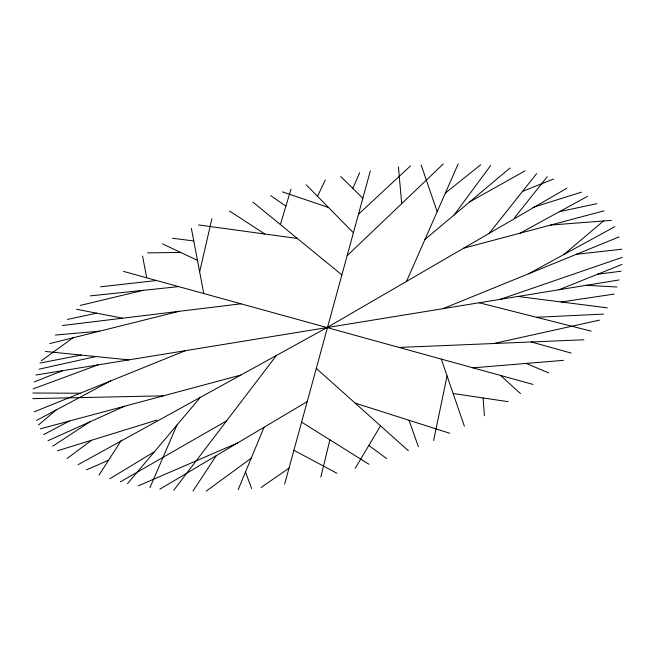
<?xml version="1.0" encoding="UTF-8"?>
<svg xmlns="http://www.w3.org/2000/svg" width="655" height="655" viewBox="0 0 655 655"><rect width="100%" height="100%" fill="white"/><g stroke="black" fill="none" stroke-linecap="round" stroke-linejoin="round"><path stroke-width="0.98" d="M433.626 440.471L447.07 375.913M199.644 271.841L211.933 218.68M320.827 477.069L329.899 439.841M284.647 484.102L370.337 170.889M280.365 224.55L290.984 189.246M238.142 489.727L264.055 427.248M149.929 487.705L176.989 425.021M352.832 188.403L359.644 172.732M406.501 281.404L458.213 163.856M317.528 196.32L325.314 179.978M355.182 468.325L380.547 425.84M99.028 475.129L121.388 440.201M192.963 491.07L216.248 455.675M454.111 214.971L490.603 165.568M173.796 490.21L276.451 355.444M489.203 233.344L536.625 173.657M514.502 217.837L547.171 176.776M127.537 483.611L200.332 397.364M347.134 255.704L443.296 163.938M358.473 214.267L410.587 165.789M38.465 424.989L56.101 410.014M563.988 254.451L603.46 220.989M424.939 239.484L509.975 168.032M445.375 193.053L480.737 164.749M67.097 458.525L91.536 440.258M206.186 491.144L251.217 458.213M41.38 360.749L72.992 337.8M261.116 487.451L289.019 468.128M52.76 446.186L89.833 421.869M109.729 478.83L154.555 451.606M159.861 489.187L307.22 401.589M566.96 188.165L327.058 327.565L78.084 464.698M120.364 481.867L226.646 420.821M469.635 201.928L525.04 170.849M520.119 233.172L587.625 196.279M528.757 273.716L614.914 226.614M36.647 420.404L110.515 380.973M43.648 434.617L69.34 421.042M47.995 440.692L124.63 406.215M86.558 469.832L108.558 460.244M138.328 485.822L237.65 442.944M442.919 308.677L619.114 236.905M34.232 411.839L185.447 350.654M558.928 289.772L621.947 264.448M522.567 191.358L553.606 178.987M34.265 381.906L62.651 370.673M33.2 388.873L97.931 364.917M500.248 299.335L622.25 257.366M532.974 207.389L581.411 192.185M57.452 450.779L157.02 420.043M40.299 428.82L240.778 375.086M463.658 248.188L604.082 210.828M49.829 343.58L179.216 311.313M80.27 305.427L142.937 290.37M39.079 369.174L95.843 356.557M493.723 343.515L599.489 320.123M559.411 211.696L596.91 203.648M67.408 319.427L96.621 313.164M39.939 363.066L81.146 355.067M35.869 375.037L619.122 279.955M561.253 301.98L614.153 294.087M597.655 274.216L621.071 271.219M62.421 325.519L240.934 303.805M100.518 286.8L156.57 280.52M576.441 254.287L621.759 249.236M90.177 295.896L178.684 286.62M55.38 335.032L99.666 331.152M472.992 367.84L563.447 360.34M550.618 225.05L611.344 220.383M536.519 317.282L603.492 314.097M399.059 347.437L583.908 339.781M32.75 398.633L163.398 395.825M147.522 252.879L180.706 252.445M32.856 393.025L80.205 393.237M586.405 285.285L616.912 287.005M45.359 351.448L128.798 359.89M172.535 238.264L193.765 240.942M517.884 296.461L607.275 307.834M198.498 224.935L297.362 238.469M453.129 393.516L508.174 401.679M76.537 309.275L122.649 318.191M479.214 302.766L591.228 331.152M123.517 271.399L533.039 384.411M531.287 341.959L571.176 353.078M355.1 403.087L449.748 433.25M282.444 191.866L328.548 207.52M526.252 363.427L548.734 372.924M162.538 243.881L197.458 260.346M293.907 450.272L336.866 473.238M301.603 422.139L368.937 464.248M229.594 211.049L264.866 234.023M270.712 195.681L285.899 206.128M368.822 445.474L386.597 458.525M252.789 201.986L341.877 274.912M316.299 368.405L408.36 450.706M500.576 375.454L520.537 393.655M340.715 176.482L362.854 198.26M306.27 184.874L353.405 232.795M245.51 471.968L251.585 488.515M409.031 420.273L418.414 446.784M441.282 359.087L464.37 426.192M421.14 164.954L437.163 211.712M191.391 228.423L203.77 293.546M142.553 256.023L146.704 277.794M398.445 167.009L401.695 203.639M483.103 397.962L484.381 415.671"/></g></svg>
